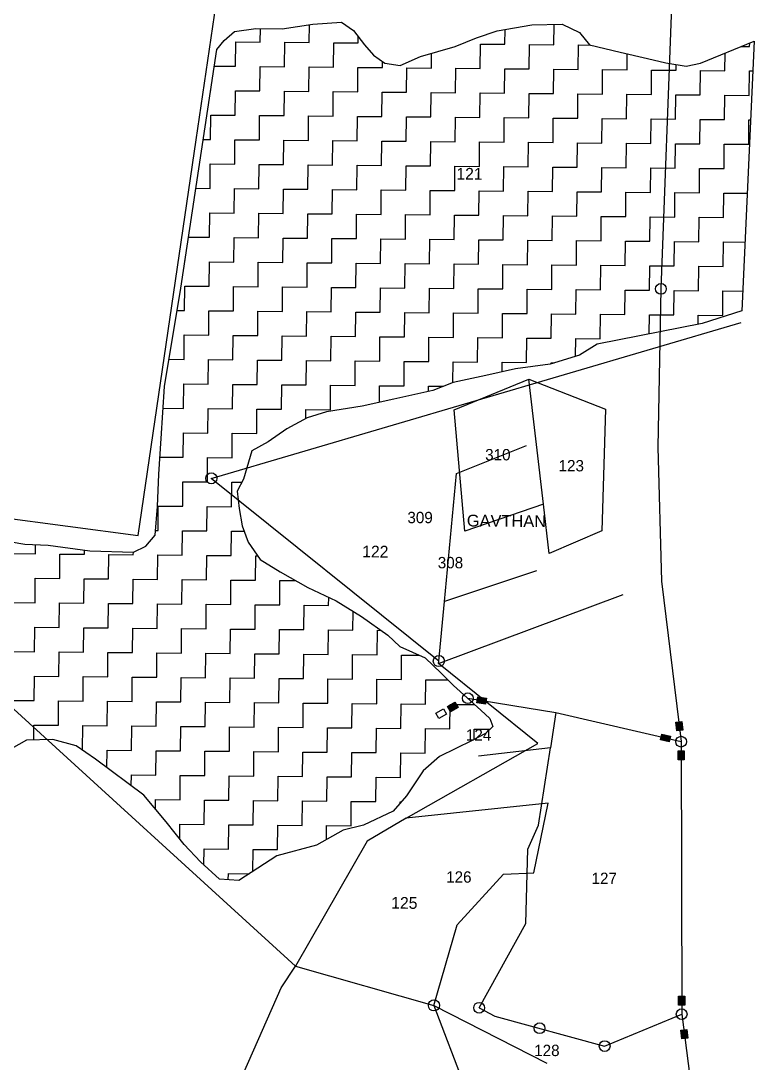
# Model space of a CAD drawing. Header units: metres. Extents: x 286188 to 288650, y 2015524 to 2018848.
# Drawn here: x 288338.2 to 288628.8, y 2017735.5 to 2018148.6 of the extents above; entities that cross this region are included whole.
import ezdxf
from ezdxf.enums import TextEntityAlignment as Align

# ---------------------------------------------------------------- set-up
doc = ezdxf.new("R2010")
doc.units = ezdxf.units.M
doc.header["$MEASUREMENT"] = 0
for name, color, linetype in [('POLY_HATCH', 12, 'Continuous'), ('POLY_PARCEL', 6, 'Continuous'), ('TEXT_MAPIN', 7, 'Continuous'), ('TEXT_PARCEL', 7, 'Continuous'), ('V_BOUND_LINE', 7, 'Continuous')]:
    doc.layers.add(name, color=color, linetype=linetype)
doc.styles.get("Standard").update_dxf_attribs({"font": 'arial.ttf'})
doc.styles.add('TEXT_MAP', font='', dxfattribs={"height": 1.8})
doc.styles.get('TEXT_MAP').set_extended_font_data('Kruti Dev 050')

msp = doc.modelspace()

# ---------------------------------------------------------------- hatches: boundary and pattern name
for points in [[(288522.37, 2017877.74), (288522.77, 2017880.12), (288519.34, 2017880.7), (288518.94, 2017878.32)], [(288511.46, 2017876.47), (288510.25, 2017878.56), (288507.23, 2017876.81), (288508.44, 2017874.72)], [(288600.09, 2017870.9), (288597.7, 2017870.61), (288598.12, 2017867.15), (288600.51, 2017867.44)], [(288592.25, 2017865.92), (288591.71, 2017863.58), (288595.1, 2017862.79), (288595.65, 2017865.13)], [(288598.66, 2017855.77), (288601.07, 2017855.78), (288601.06, 2017859.26), (288598.65, 2017859.26)], [(288601.27, 2017762.02), (288598.86, 2017762.01), (288598.87, 2017758.53), (288601.28, 2017758.53)], [(288600.16, 2017745.12), (288602.55, 2017745.44), (288602.09, 2017748.89), (288599.7, 2017748.58)]]:
    msp.add_hatch(color=256).paths.add_polyline_path(points)

# ---------------------------------------------------------------- linework, layer by layer
for p, q in [((288518.94, 2017878.32), (288519.34, 2017880.7)), ((288519.34, 2017880.7), (288522.77, 2017880.12)), ((288507.23, 2017876.81), (288510.25, 2017878.56)), ((288508.44, 2017874.72), (288507.23, 2017876.81)), ((288511.46, 2017876.47), (288508.44, 2017874.72)), ((288510.25, 2017878.56), (288511.46, 2017876.47)), ((288522.37, 2017877.74), (288518.94, 2017878.32)), ((288522.77, 2017880.12), (288522.37, 2017877.74)), ((288502.69, 2017874.18), (288505.7, 2017875.92)), ((288503.9, 2017872.09), (288502.69, 2017874.18)), ((288506.91, 2017873.84), (288503.9, 2017872.09)), ((288505.7, 2017875.92), (288506.91, 2017873.84)), ((288597.7, 2017870.61), (288600.09, 2017870.9)), ((288598.12, 2017867.15), (288597.7, 2017870.61)), ((288600.09, 2017870.9), (288600.51, 2017867.44)), ((288591.71, 2017863.58), (288592.25, 2017865.92)), ((288592.25, 2017865.92), (288595.65, 2017865.13)), ((288595.65, 2017865.13), (288595.1, 2017862.79)), ((288600.51, 2017867.44), (288598.12, 2017867.15)), ((288595.1, 2017862.79), (288591.71, 2017863.58)), ((288598.66, 2017855.77), (288598.65, 2017859.26)), ((288598.65, 2017859.26), (288601.06, 2017859.26)), ((288601.07, 2017855.78), (288598.66, 2017855.77)), ((288601.06, 2017859.26), (288601.07, 2017855.78)), ((288598.86, 2017762.01), (288601.27, 2017762.02)), ((288598.87, 2017758.53), (288598.86, 2017762.01)), ((288601.27, 2017762.02), (288601.28, 2017758.53)), ((288601.28, 2017758.53), (288598.87, 2017758.53)), ((288599.7, 2017748.58), (288602.09, 2017748.89)), ((288600.16, 2017745.12), (288599.7, 2017748.58)), ((288602.09, 2017748.89), (288602.55, 2017745.44)), ((288602.55, 2017745.44), (288600.16, 2017745.12))]:
    msp.add_line(p, q)
for centre, radius in [((288591.86, 2018042.34), 2.13), ((288413.69, 2017967.25), 2.2), ((288503.85, 2017894.85), 2.2), ((288515.34, 2017880.12), 2.13), ((288599.85, 2017862.92), 2.13), ((288501.9, 2017758.4), 2.2), ((288519.81, 2017757.47), 2.13), ((288600.08, 2017754.93), 2.13), ((288543.78, 2017749.35), 2.13), ((288569.55, 2017742.29), 2.13)]:
    msp.add_circle(centre, radius)
at = {"layer": 'POLY_HATCH'}
for p, q in [((288422.82, 2018144.36), (288431.3, 2018145.49)), ((288431.3, 2018145.49), (288441.79, 2018145.39)), ((288441.79, 2018145.39), (288453.91, 2018147.3)), ((288453.91, 2018147.3), (288465.22, 2018148)), ((288465.22, 2018148), (288470.03, 2018144.74)), ((288470.03, 2018144.74), (288474.42, 2018139.05)), ((288518.82, 2018141.88), (288526.92, 2018144.62)), ((288526.92, 2018144.62), (288540.66, 2018146.92)), ((288540.66, 2018146.92), (288552.76, 2018147.21)), ((288552.76, 2018147.21), (288559.59, 2018143.93)), ((288415.89, 2018137.16), (288418.75, 2018140.76)), ((288418.75, 2018140.76), (288422.82, 2018144.36)), ((288510.32, 2018138.32), (288518.82, 2018141.88)), ((288559.59, 2018143.93), (288563.58, 2018139.05)), ((288607.5, 2018131.8), (288628.79, 2018140.5)), ((288628.79, 2018140.5), (288623.86, 2018033.64)), ((288401.58, 2018042.67), (288415.89, 2018137.16)), ((288474.42, 2018139.05), (288478.01, 2018134.99)), ((288496.56, 2018134.41), (288510.32, 2018138.32)), ((288563.58, 2018139.05), (288575.66, 2018136.12)), ((288478.01, 2018134.99), (288482.42, 2018131.72)), ((288488.46, 2018130.86), (288496.56, 2018134.41)), ((288575.66, 2018136.12), (288586.53, 2018133.6)), ((288586.53, 2018133.6), (288593.78, 2018131.92)), ((288482.42, 2018131.72), (288488.46, 2018130.86)), ((288593.78, 2018131.92), (288601.84, 2018130.64)), ((288601.84, 2018130.64), (288607.5, 2018131.8)), ((288395.17, 2018003.62), (288401.58, 2018042.67)), ((288623.86, 2018033.64), (288608.18, 2018028.56)), ((288608.18, 2018028.56), (288566.55, 2018020.47)), ((288566.55, 2018020.47), (288559.65, 2018016.1)), ((288547.92, 2018012.57), (288534.18, 2018010.68)), ((288559.65, 2018016.1), (288547.92, 2018012.57)), ((288534.18, 2018010.68), (288522.46, 2018007.96)), ((288509.52, 2018005.26), (288501.42, 2018002.11)), ((288522.46, 2018007.96), (288509.52, 2018005.26)), ((288393.78, 2017983.06), (288395.17, 2018003.62)), ((288501.42, 2018002.11), (288486.06, 2017998.62)), ((288473.53, 2017995.91), (288459.38, 2017993.61)), ((288486.06, 2017998.62), (288473.53, 2017995.91)), ((288459.38, 2017993.61), (288451.7, 2017991.26)), ((288451.7, 2017991.26), (288443.59, 2017986.9)), ((288443.59, 2017986.9), (288436.28, 2017981.73)), ((288392.84, 2017968.96), (288393.78, 2017983.06)), ((288436.28, 2017981.73), (288429.79, 2017978.16)), ((288429.79, 2017978.16), (288426.44, 2017966.98)), ((288392.32, 2017956.06), (288392.84, 2017968.96)), ((288426.44, 2017966.98), (288423.98, 2017962.16)), ((288423.98, 2017962.16), (288424.72, 2017955.3)), ((288391.42, 2017944.78), (288392.32, 2017956.06)), ((288424.72, 2017955.3), (288425.87, 2017948.43)), ((288425.87, 2017948.43), (288428.23, 2017941.96)), ((288324.43, 2017943.77), (288339.74, 2017941.21)), ((288387.74, 2017940.37), (288391.42, 2017944.78)), ((288339.74, 2017941.21), (288349.01, 2017940.72)), ((288349.01, 2017940.72), (288365.54, 2017938.56)), ((288365.54, 2017938.56), (288382.88, 2017938)), ((288382.88, 2017938), (288387.74, 2017940.37)), ((288428.23, 2017941.96), (288433.01, 2017935.06)), ((288433.01, 2017935.06), (288441.04, 2017930.15)), ((288441.04, 2017930.15), (288451.88, 2017924)), ((288451.88, 2017924), (288463.13, 2017918.66)), ((288463.13, 2017918.66), (288473.16, 2017912.52)), ((288473.16, 2017912.52), (288483.58, 2017905.17)), ((288483.58, 2017905.17), (288488.38, 2017900.69)), ((288488.38, 2017900.69), (288498.43, 2017896.16)), ((288498.43, 2017896.16), (288504.83, 2017890.05)), ((288504.83, 2017890.05), (288509.63, 2017885.17)), ((288509.63, 2017885.17), (288520.43, 2017875.4)), ((288520.43, 2017875.4), (288524.04, 2017872.14)), ((288524.04, 2017872.14), (288525.22, 2017868.9)), ((288525.22, 2017868.9), (288522.37, 2017866.1)), ((288350.89, 2017863.82), (288340.4, 2017863.51)), ((288360.15, 2017861.32), (288350.89, 2017863.82)), ((288522.37, 2017866.1), (288517.1, 2017863.33)), ((288340.4, 2017863.51), (288329.05, 2017857.16)), ((288367.77, 2017856.01), (288360.15, 2017861.32)), ((288517.1, 2017863.33), (288504.13, 2017857)), ((288387.01, 2017841.72), (288367.77, 2017856.01)), ((288504.13, 2017857), (288497.62, 2017851.41)), ((288497.62, 2017851.41), (288491.08, 2017841.39)), ((288395.79, 2017831.16), (288387.01, 2017841.72)), ((288491.08, 2017841.39), (288485.78, 2017835.39)), ((288485.78, 2017835.39), (288474.03, 2017829.85)), ((288402.97, 2017822.22), (288395.79, 2017831.16)), ((288465.94, 2017827.9), (288455.39, 2017821.95)), ((288474.03, 2017829.85), (288465.94, 2017827.9)), ((288409.36, 2017815.31), (288402.97, 2017822.22)), ((288455.39, 2017821.95), (288439.62, 2017817.66)), ((288416.97, 2017808.38), (288409.36, 2017815.31)), ((288439.62, 2017817.66), (288424.63, 2017807.91)), ((288424.63, 2017807.91), (288416.97, 2017808.38))]:
    msp.add_line(p, q, dxfattribs=at)
at = {"layer": 'POLY_HATCH', "linetype": 'Continuous'}
for p, q in [((288433.11, 2018140.15), (288433.16, 2018145.47)), ((288452.5, 2018139.97), (288452.56, 2018147.09)), ((288530.06, 2018139.27), (288530.11, 2018145.16)), ((288549.45, 2018139.1), (288549.52, 2018147.14)), ((288471.89, 2018139.8), (288471.91, 2018142.3)), ((288423.33, 2018130.54), (288423.41, 2018140.24)), ((288423.41, 2018140.24), (288433.11, 2018140.15)), ((288442.71, 2018130.37), (288442.8, 2018140.06)), ((288442.8, 2018140.06), (288452.5, 2018139.97)), ((288462.1, 2018130.19), (288462.19, 2018139.89)), ((288462.19, 2018139.89), (288471.89, 2018139.8)), ((288520.27, 2018129.67), (288520.36, 2018139.36)), ((288520.36, 2018139.36), (288530.06, 2018139.27)), ((288539.66, 2018129.49), (288539.75, 2018139.19)), ((288539.75, 2018139.19), (288549.45, 2018139.1)), ((288559.05, 2018129.32), (288559.14, 2018139.01)), ((288559.14, 2018139.01), (288563.93, 2018138.97)), ((288623.72, 2018138.43), (288627, 2018138.4)), ((288627, 2018138.4), (288627.02, 2018139.77)), ((288481.49, 2018130.02), (288481.52, 2018132.39)), ((288500.88, 2018129.84), (288500.94, 2018135.66)), ((288578.44, 2018129.14), (288578.5, 2018135.46)), ((288617.22, 2018128.79), (288617.29, 2018135.8)), ((288414.9, 2018130.62), (288423.33, 2018130.54)), ((288432.93, 2018120.76), (288433.02, 2018130.45)), ((288433.02, 2018130.45), (288442.71, 2018130.37)), ((288452.32, 2018120.58), (288452.41, 2018130.28)), ((288452.41, 2018130.28), (288462.1, 2018130.19)), ((288471.71, 2018120.41), (288471.8, 2018130.1)), ((288471.8, 2018130.1), (288481.49, 2018130.02)), ((288491.1, 2018120.23), (288491.19, 2018129.93)), ((288491.19, 2018129.93), (288500.88, 2018129.84)), ((288510.49, 2018120.06), (288510.58, 2018129.75)), ((288510.58, 2018129.75), (288520.27, 2018129.67)), ((288529.88, 2018119.88), (288529.97, 2018129.58)), ((288529.97, 2018129.58), (288539.66, 2018129.49)), ((288549.27, 2018119.71), (288549.36, 2018129.4)), ((288549.36, 2018129.4), (288559.05, 2018129.32)), ((288568.66, 2018119.53), (288568.75, 2018129.23)), ((288568.75, 2018129.23), (288578.44, 2018129.14)), ((288588.05, 2018119.36), (288588.14, 2018129.05)), ((288588.14, 2018129.05), (288597.83, 2018128.97)), ((288597.83, 2018128.97), (288597.85, 2018131.28)), ((288607.44, 2018119.18), (288607.53, 2018128.88)), ((288607.53, 2018128.88), (288617.22, 2018128.79)), ((288626.83, 2018119.01), (288626.92, 2018128.7)), ((288626.92, 2018128.7), (288628.25, 2018128.69)), ((288413.44, 2018120.94), (288413.54, 2018120.93)), ((288413.54, 2018120.93), (288413.55, 2018121.69)), ((288423.15, 2018111.15), (288423.24, 2018120.85)), ((288423.24, 2018120.85), (288432.93, 2018120.76)), ((288442.54, 2018110.98), (288442.63, 2018120.67)), ((288442.63, 2018120.67), (288452.32, 2018120.58)), ((288461.93, 2018110.8), (288462.02, 2018120.5)), ((288462.02, 2018120.5), (288471.71, 2018120.41)), ((288481.32, 2018110.63), (288481.41, 2018120.32)), ((288481.41, 2018120.32), (288491.1, 2018120.23)), ((288500.71, 2018110.45), (288500.8, 2018120.15)), ((288500.8, 2018120.15), (288510.49, 2018120.06)), ((288520.1, 2018110.28), (288520.19, 2018119.97)), ((288520.19, 2018119.97), (288529.88, 2018119.88)), ((288539.49, 2018110.1), (288539.58, 2018119.8)), ((288539.58, 2018119.8), (288549.27, 2018119.71)), ((288558.88, 2018109.93), (288558.97, 2018119.62)), ((288558.97, 2018119.62), (288568.66, 2018119.53)), ((288578.27, 2018109.75), (288578.35, 2018119.45)), ((288578.35, 2018119.45), (288588.05, 2018119.36)), ((288597.66, 2018109.58), (288597.74, 2018119.27)), ((288597.74, 2018119.27), (288607.44, 2018119.18)), ((288617.05, 2018109.4), (288617.13, 2018119.1)), ((288617.13, 2018119.1), (288626.83, 2018119.01)), ((288413.37, 2018101.55), (288413.46, 2018111.24)), ((288413.46, 2018111.24), (288423.15, 2018111.15)), ((288432.76, 2018101.37), (288432.84, 2018111.06)), ((288432.84, 2018111.06), (288442.54, 2018110.98)), ((288452.15, 2018101.19), (288452.23, 2018110.89)), ((288452.23, 2018110.89), (288461.93, 2018110.8)), ((288471.54, 2018101.02), (288471.62, 2018110.71)), ((288471.62, 2018110.71), (288481.32, 2018110.63)), ((288490.93, 2018100.84), (288491.01, 2018110.54)), ((288491.01, 2018110.54), (288500.71, 2018110.45)), ((288510.32, 2018100.67), (288510.4, 2018110.36)), ((288510.4, 2018110.36), (288520.1, 2018110.28)), ((288529.71, 2018100.49), (288529.79, 2018110.19)), ((288529.79, 2018110.19), (288539.49, 2018110.1)), ((288549.1, 2018100.32), (288549.18, 2018110.01)), ((288549.18, 2018110.01), (288558.88, 2018109.93)), ((288568.48, 2018100.14), (288568.57, 2018109.84)), ((288568.57, 2018109.84), (288578.27, 2018109.75)), ((288587.87, 2018099.97), (288587.96, 2018109.66)), ((288587.96, 2018109.66), (288597.66, 2018109.58)), ((288607.26, 2018099.79), (288607.35, 2018109.49)), ((288607.35, 2018109.49), (288617.05, 2018109.4)), ((288626.65, 2018099.62), (288626.74, 2018109.31)), ((288626.74, 2018109.31), (288627.35, 2018109.31)), ((288410.5, 2018101.57), (288413.37, 2018101.55)), ((288422.97, 2018091.76), (288423.06, 2018101.46)), ((288423.06, 2018101.46), (288432.76, 2018101.37)), ((288442.36, 2018091.59), (288442.45, 2018101.28)), ((288442.45, 2018101.28), (288452.15, 2018101.19)), ((288461.75, 2018091.41), (288461.84, 2018101.11)), ((288461.84, 2018101.11), (288471.54, 2018101.02)), ((288481.14, 2018091.24), (288481.23, 2018100.93)), ((288481.23, 2018100.93), (288490.93, 2018100.84)), ((288500.53, 2018091.06), (288500.62, 2018100.76)), ((288500.62, 2018100.76), (288510.32, 2018100.67)), ((288519.92, 2018090.89), (288520.01, 2018100.58)), ((288520.01, 2018100.58), (288529.71, 2018100.49)), ((288539.31, 2018090.71), (288539.4, 2018100.41)), ((288539.4, 2018100.41), (288549.1, 2018100.32)), ((288558.7, 2018090.54), (288558.79, 2018100.23)), ((288558.79, 2018100.23), (288568.48, 2018100.14)), ((288578.09, 2018090.36), (288578.18, 2018100.06)), ((288578.18, 2018100.06), (288587.87, 2018099.97)), ((288597.48, 2018090.19), (288597.57, 2018099.88)), ((288597.57, 2018099.88), (288607.26, 2018099.79)), ((288616.87, 2018090.01), (288616.96, 2018099.71)), ((288616.96, 2018099.71), (288626.65, 2018099.62)), ((288413.19, 2018082.16), (288413.28, 2018091.85)), ((288413.28, 2018091.85), (288422.97, 2018091.76)), ((288432.58, 2018081.98), (288432.67, 2018091.68)), ((288432.67, 2018091.68), (288442.36, 2018091.59)), ((288451.97, 2018081.81), (288452.06, 2018091.5)), ((288452.06, 2018091.5), (288461.75, 2018091.41)), ((288471.36, 2018081.63), (288471.45, 2018091.32)), ((288471.45, 2018091.32), (288481.14, 2018091.24)), ((288490.75, 2018081.45), (288490.84, 2018091.15)), ((288490.84, 2018091.15), (288500.53, 2018091.06)), ((288510.14, 2018081.28), (288510.23, 2018090.97)), ((288510.23, 2018090.97), (288519.92, 2018090.89)), ((288529.53, 2018081.1), (288529.62, 2018090.8)), ((288529.62, 2018090.8), (288539.31, 2018090.71)), ((288548.92, 2018080.93), (288549.01, 2018090.62)), ((288549.01, 2018090.62), (288558.7, 2018090.54)), ((288568.31, 2018080.75), (288568.4, 2018090.45)), ((288568.4, 2018090.45), (288578.09, 2018090.36)), ((288587.7, 2018080.58), (288587.79, 2018090.27)), ((288587.79, 2018090.27), (288597.48, 2018090.19)), ((288607.09, 2018080.4), (288607.18, 2018090.1)), ((288607.18, 2018090.1), (288616.87, 2018090.01)), ((288407.57, 2018082.21), (288413.19, 2018082.16)), ((288422.8, 2018072.37), (288422.89, 2018082.07)), ((288422.89, 2018082.07), (288432.58, 2018081.98)), ((288442.19, 2018072.2), (288442.28, 2018081.89)), ((288442.28, 2018081.89), (288451.97, 2018081.81)), ((288461.58, 2018072.02), (288461.67, 2018081.72)), ((288461.67, 2018081.72), (288471.36, 2018081.63)), ((288480.97, 2018071.85), (288481.06, 2018081.54)), ((288481.06, 2018081.54), (288490.75, 2018081.45)), ((288500.36, 2018071.67), (288500.45, 2018081.37)), ((288500.45, 2018081.37), (288510.14, 2018081.28)), ((288519.75, 2018071.5), (288519.84, 2018081.19)), ((288519.84, 2018081.19), (288529.53, 2018081.1)), ((288539.14, 2018071.32), (288539.23, 2018081.02)), ((288539.23, 2018081.02), (288548.92, 2018080.93)), ((288558.53, 2018071.15), (288558.61, 2018080.84)), ((288558.61, 2018080.84), (288568.31, 2018080.75)), ((288577.92, 2018070.97), (288578, 2018080.67)), ((288578, 2018080.67), (288587.7, 2018080.58)), ((288597.31, 2018070.8), (288597.39, 2018080.49)), ((288597.39, 2018080.49), (288607.09, 2018080.4)), ((288616.7, 2018070.62), (288616.78, 2018080.32)), ((288616.78, 2018080.32), (288626.01, 2018080.23)), ((288413.02, 2018062.77), (288413.1, 2018072.46)), ((288413.1, 2018072.46), (288422.8, 2018072.37)), ((288432.41, 2018062.59), (288432.49, 2018072.29)), ((288432.49, 2018072.29), (288442.19, 2018072.2)), ((288451.8, 2018062.42), (288451.88, 2018072.11)), ((288451.88, 2018072.11), (288461.58, 2018072.02)), ((288471.19, 2018062.24), (288471.27, 2018071.94)), ((288471.27, 2018071.94), (288480.97, 2018071.85)), ((288490.58, 2018062.07), (288490.66, 2018071.76)), ((288490.66, 2018071.76), (288500.36, 2018071.67)), ((288509.97, 2018061.89), (288510.05, 2018071.58)), ((288510.05, 2018071.58), (288519.75, 2018071.5)), ((288529.36, 2018061.71), (288529.44, 2018071.41)), ((288529.44, 2018071.41), (288539.14, 2018071.32)), ((288548.75, 2018061.54), (288548.83, 2018071.23)), ((288548.83, 2018071.23), (288558.53, 2018071.15)), ((288568.13, 2018061.36), (288568.22, 2018071.06)), ((288568.22, 2018071.06), (288577.92, 2018070.97)), ((288587.52, 2018061.19), (288587.61, 2018070.88)), ((288587.61, 2018070.88), (288597.31, 2018070.8)), ((288606.91, 2018061.01), (288607, 2018070.71)), ((288607, 2018070.71), (288616.7, 2018070.62)), ((288404.63, 2018062.84), (288413.02, 2018062.77)), ((288422.62, 2018052.98), (288422.71, 2018062.68)), ((288422.71, 2018062.68), (288432.41, 2018062.59)), ((288442.01, 2018052.81), (288442.1, 2018062.5)), ((288442.1, 2018062.5), (288451.8, 2018062.42)), ((288461.4, 2018052.63), (288461.49, 2018062.33)), ((288461.49, 2018062.33), (288471.19, 2018062.24)), ((288480.79, 2018052.46), (288480.88, 2018062.15)), ((288480.88, 2018062.15), (288490.58, 2018062.07)), ((288500.18, 2018052.28), (288500.27, 2018061.98)), ((288500.27, 2018061.98), (288509.97, 2018061.89)), ((288519.57, 2018052.11), (288519.66, 2018061.8)), ((288519.66, 2018061.8), (288529.36, 2018061.71)), ((288538.96, 2018051.93), (288539.05, 2018061.63)), ((288539.05, 2018061.63), (288548.75, 2018061.54)), ((288558.35, 2018051.76), (288558.44, 2018061.45)), ((288558.44, 2018061.45), (288568.13, 2018061.36)), ((288577.74, 2018051.58), (288577.83, 2018061.28)), ((288577.83, 2018061.28), (288587.52, 2018061.19)), ((288597.13, 2018051.41), (288597.22, 2018061.1)), ((288597.22, 2018061.1), (288606.91, 2018061.01)), ((288616.52, 2018051.23), (288616.61, 2018060.93)), ((288616.61, 2018060.93), (288625.12, 2018060.85)), ((288403.23, 2018053.16), (288403.24, 2018053.63)), ((288403.17, 2018053.16), (288403.23, 2018053.16)), ((288412.84, 2018043.38), (288412.93, 2018053.07)), ((288412.93, 2018053.07), (288422.62, 2018052.98)), ((288432.23, 2018043.2), (288432.32, 2018052.9)), ((288432.32, 2018052.9), (288442.01, 2018052.81)), ((288451.62, 2018043.03), (288451.71, 2018052.72)), ((288451.71, 2018052.72), (288461.4, 2018052.63)), ((288471.01, 2018042.85), (288471.1, 2018052.55)), ((288471.1, 2018052.55), (288480.79, 2018052.46)), ((288490.4, 2018042.68), (288490.49, 2018052.37)), ((288490.49, 2018052.37), (288500.18, 2018052.28)), ((288509.79, 2018042.5), (288509.88, 2018052.2)), ((288509.88, 2018052.2), (288519.57, 2018052.11)), ((288529.18, 2018042.33), (288529.27, 2018052.02)), ((288529.27, 2018052.02), (288538.96, 2018051.93)), ((288548.57, 2018042.15), (288548.66, 2018051.84)), ((288548.66, 2018051.84), (288558.35, 2018051.76)), ((288567.96, 2018041.97), (288568.05, 2018051.67)), ((288568.05, 2018051.67), (288577.74, 2018051.58)), ((288587.35, 2018041.8), (288587.44, 2018051.49)), ((288587.44, 2018051.49), (288597.13, 2018051.41)), ((288606.74, 2018041.62), (288606.83, 2018051.32)), ((288606.83, 2018051.32), (288616.52, 2018051.23)), ((288403.06, 2018033.77), (288403.15, 2018043.46)), ((288403.15, 2018043.46), (288412.84, 2018043.38)), ((288422.45, 2018033.59), (288422.54, 2018043.29)), ((288422.54, 2018043.29), (288432.23, 2018043.2)), ((288441.84, 2018033.42), (288441.93, 2018043.11)), ((288441.93, 2018043.11), (288451.62, 2018043.03)), ((288461.23, 2018033.24), (288461.32, 2018042.94)), ((288461.32, 2018042.94), (288471.01, 2018042.85)), ((288480.62, 2018033.07), (288480.71, 2018042.76)), ((288480.71, 2018042.76), (288490.4, 2018042.68)), ((288500.01, 2018032.89), (288500.1, 2018042.59)), ((288500.1, 2018042.59), (288509.79, 2018042.5)), ((288519.4, 2018032.72), (288519.49, 2018042.41)), ((288519.49, 2018042.41), (288529.18, 2018042.33)), ((288538.79, 2018032.54), (288538.88, 2018042.24)), ((288538.88, 2018042.24), (288548.57, 2018042.15)), ((288558.18, 2018032.37), (288558.26, 2018042.06)), ((288558.26, 2018042.06), (288567.96, 2018041.97)), ((288577.57, 2018032.19), (288577.65, 2018041.89)), ((288577.65, 2018041.89), (288587.35, 2018041.8)), ((288596.96, 2018032.02), (288597.04, 2018041.71)), ((288597.04, 2018041.71), (288606.74, 2018041.62)), ((288616.35, 2018031.84), (288616.43, 2018041.54)), ((288616.43, 2018041.54), (288624.22, 2018041.47)), ((288400.12, 2018033.8), (288403.06, 2018033.77)), ((288412.67, 2018023.99), (288412.75, 2018033.68)), ((288412.75, 2018033.68), (288422.45, 2018033.59)), ((288432.06, 2018023.81), (288432.14, 2018033.51)), ((288432.14, 2018033.51), (288441.84, 2018033.42)), ((288451.45, 2018023.64), (288451.53, 2018033.33)), ((288451.53, 2018033.33), (288461.23, 2018033.24)), ((288470.84, 2018023.46), (288470.92, 2018033.16)), ((288470.92, 2018033.16), (288480.62, 2018033.07)), ((288490.23, 2018023.29), (288490.31, 2018032.98)), ((288490.31, 2018032.98), (288500.01, 2018032.89)), ((288509.62, 2018023.11), (288509.7, 2018032.81)), ((288509.7, 2018032.81), (288519.4, 2018032.72)), ((288529.01, 2018022.94), (288529.09, 2018032.63)), ((288529.09, 2018032.63), (288538.79, 2018032.54)), ((288548.39, 2018022.76), (288548.48, 2018032.46)), ((288548.48, 2018032.46), (288558.18, 2018032.37)), ((288567.78, 2018022.59), (288567.87, 2018032.28)), ((288567.87, 2018032.28), (288577.57, 2018032.19)), ((288587.19, 2018024.48), (288587.26, 2018032.1)), ((288587.26, 2018032.1), (288596.96, 2018032.02)), ((288606.62, 2018028.26), (288606.65, 2018031.93)), ((288606.65, 2018031.93), (288616.35, 2018031.84)), ((288402.88, 2018014.38), (288402.97, 2018024.07)), ((288402.97, 2018024.07), (288412.67, 2018023.99)), ((288422.27, 2018014.2), (288422.36, 2018023.9)), ((288422.36, 2018023.9), (288432.06, 2018023.81)), ((288441.66, 2018014.03), (288441.75, 2018023.72)), ((288441.75, 2018023.72), (288451.45, 2018023.64)), ((288461.05, 2018013.85), (288461.14, 2018023.55)), ((288461.14, 2018023.55), (288470.84, 2018023.46)), ((288480.44, 2018013.68), (288480.53, 2018023.37)), ((288480.53, 2018023.37), (288490.23, 2018023.29)), ((288499.83, 2018013.5), (288499.92, 2018023.2)), ((288499.92, 2018023.2), (288509.62, 2018023.11)), ((288519.22, 2018013.33), (288519.31, 2018023.02)), ((288519.31, 2018023.02), (288529.01, 2018022.94)), ((288538.61, 2018013.15), (288538.7, 2018022.85)), ((288538.7, 2018022.85), (288548.39, 2018022.76)), ((288558.03, 2018015.61), (288558.09, 2018022.67)), ((288558.09, 2018022.67), (288567.78, 2018022.59)), ((288396.95, 2018014.43), (288402.88, 2018014.38)), ((288412.49, 2018004.6), (288412.58, 2018014.29)), ((288412.58, 2018014.29), (288422.27, 2018014.2)), ((288431.88, 2018004.42), (288431.97, 2018014.12)), ((288431.97, 2018014.12), (288441.66, 2018014.03)), ((288451.27, 2018004.25), (288451.36, 2018013.94)), ((288451.36, 2018013.94), (288461.05, 2018013.85)), ((288470.66, 2018004.07), (288470.75, 2018013.77)), ((288470.75, 2018013.77), (288480.44, 2018013.68)), ((288490.05, 2018003.9), (288490.14, 2018013.59)), ((288490.14, 2018013.59), (288499.83, 2018013.5)), ((288509.45, 2018005.23), (288509.53, 2018013.42)), ((288509.53, 2018013.42), (288519.22, 2018013.33)), ((288528.88, 2018009.45), (288528.92, 2018013.24)), ((288528.92, 2018013.24), (288538.61, 2018013.15)), ((288548.3, 2018012.69), (288548.31, 2018013.07)), ((288548.31, 2018013.07), (288549.52, 2018013.05)), ((288402.71, 2017994.99), (288402.8, 2018004.68)), ((288402.8, 2018004.68), (288412.49, 2018004.6)), ((288422.1, 2017994.81), (288422.19, 2018004.51)), ((288422.19, 2018004.51), (288431.88, 2018004.42)), ((288441.49, 2017994.64), (288441.58, 2018004.33)), ((288441.58, 2018004.33), (288451.27, 2018004.25)), ((288460.88, 2017994.46), (288460.97, 2018004.16)), ((288460.97, 2018004.16), (288470.66, 2018004.07)), ((288480.3, 2017997.37), (288480.36, 2018003.98)), ((288480.36, 2018003.98), (288490.05, 2018003.9)), ((288499.73, 2018001.72), (288499.75, 2018003.81)), ((288499.75, 2018003.81), (288505.66, 2018003.76)), ((288394.59, 2017995.06), (288402.71, 2017994.99)), ((288412.32, 2017985.21), (288412.4, 2017994.9)), ((288412.4, 2017994.9), (288422.1, 2017994.81)), ((288431.71, 2017985.03), (288431.79, 2017994.73)), ((288431.79, 2017994.73), (288441.49, 2017994.64)), ((288451.15, 2017990.97), (288451.18, 2017994.55)), ((288451.18, 2017994.55), (288460.88, 2017994.46)), ((288402.53, 2017975.6), (288402.62, 2017985.29)), ((288402.62, 2017985.29), (288412.32, 2017985.21)), ((288421.92, 2017975.42), (288422.01, 2017985.12)), ((288422.01, 2017985.12), (288431.71, 2017985.03)), ((288393.29, 2017975.68), (288402.53, 2017975.6)), ((288412.14, 2017965.82), (288412.23, 2017975.51)), ((288412.23, 2017975.51), (288421.92, 2017975.42)), ((288392.72, 2017965.99), (288392.75, 2017965.99)), ((288392.75, 2017965.99), (288392.76, 2017966.87)), ((288402.36, 2017956.21), (288402.45, 2017965.9)), ((288402.45, 2017965.9), (288412.14, 2017965.82)), ((288421.75, 2017956.03), (288421.84, 2017965.73)), ((288421.84, 2017965.73), (288425.79, 2017965.69)), ((288392.58, 2017946.6), (288392.66, 2017956.3)), ((288392.66, 2017956.3), (288402.36, 2017956.21)), ((288411.97, 2017946.43), (288412.05, 2017956.12)), ((288412.05, 2017956.12), (288421.75, 2017956.03)), ((288391.56, 2017946.61), (288392.58, 2017946.6)), ((288402.18, 2017936.82), (288402.27, 2017946.52)), ((288402.27, 2017946.52), (288411.97, 2017946.43)), ((288421.57, 2017936.65), (288421.66, 2017946.34)), ((288421.66, 2017946.34), (288426.65, 2017946.3)), ((288344.01, 2017937.35), (288344.05, 2017940.98)), ((288363.4, 2017937.17), (288363.42, 2017938.84)), ((288382.79, 2017937), (288382.8, 2017938)), ((288334.32, 2017937.43), (288344.01, 2017937.35)), ((288353.62, 2017927.56), (288353.71, 2017937.26)), ((288353.71, 2017937.26), (288363.4, 2017937.17)), ((288373.01, 2017927.39), (288373.1, 2017937.08)), ((288373.1, 2017937.08), (288382.79, 2017937)), ((288392.4, 2017927.21), (288392.49, 2017936.91)), ((288392.49, 2017936.91), (288402.18, 2017936.82)), ((288411.79, 2017927.04), (288411.88, 2017936.73)), ((288411.88, 2017936.73), (288421.57, 2017936.65)), ((288431.18, 2017926.86), (288431.27, 2017936.56)), ((288431.27, 2017936.56), (288431.98, 2017936.55)), ((288343.84, 2017917.96), (288343.93, 2017927.65)), ((288343.93, 2017927.65), (288353.62, 2017927.56)), ((288363.23, 2017917.78), (288363.32, 2017927.48)), ((288363.32, 2017927.48), (288373.01, 2017927.39)), ((288382.62, 2017917.61), (288382.71, 2017927.3)), ((288382.71, 2017927.3), (288392.4, 2017927.21)), ((288402.01, 2017917.43), (288402.1, 2017927.13)), ((288402.1, 2017927.13), (288411.79, 2017927.04)), ((288421.4, 2017917.26), (288421.49, 2017926.95)), ((288421.49, 2017926.95), (288431.18, 2017926.86)), ((288440.79, 2017917.08), (288440.88, 2017926.78)), ((288440.88, 2017926.78), (288447.09, 2017926.72)), ((288334.14, 2017918.04), (288343.84, 2017917.96)), ((288353.45, 2017908.17), (288353.53, 2017917.87)), ((288353.53, 2017917.87), (288363.23, 2017917.78)), ((288372.84, 2017908), (288372.92, 2017917.69)), ((288372.92, 2017917.69), (288382.62, 2017917.61)), ((288392.23, 2017907.82), (288392.31, 2017917.52)), ((288392.31, 2017917.52), (288402.01, 2017917.43)), ((288411.62, 2017907.65), (288411.7, 2017917.34)), ((288411.7, 2017917.34), (288421.4, 2017917.26)), ((288460.18, 2017916.91), (288460.21, 2017920.05)), ((288431.01, 2017907.47), (288431.09, 2017917.17)), ((288431.09, 2017917.17), (288440.79, 2017917.08)), ((288450.4, 2017907.3), (288450.48, 2017916.99)), ((288450.48, 2017916.99), (288460.18, 2017916.91)), ((288469.79, 2017907.12), (288469.85, 2017914.54)), ((288343.66, 2017898.57), (288343.75, 2017908.26)), ((288343.75, 2017908.26), (288353.45, 2017908.17)), ((288363.05, 2017898.39), (288363.14, 2017908.09)), ((288363.14, 2017908.09), (288372.84, 2017908)), ((288382.44, 2017898.22), (288382.53, 2017907.91)), ((288382.53, 2017907.91), (288392.23, 2017907.82)), ((288401.83, 2017898.04), (288401.92, 2017907.74)), ((288401.92, 2017907.74), (288411.62, 2017907.65)), ((288421.22, 2017897.87), (288421.31, 2017907.56)), ((288421.31, 2017907.56), (288431.01, 2017907.47)), ((288440.61, 2017897.69), (288440.7, 2017907.39)), ((288440.7, 2017907.39), (288450.4, 2017907.3)), ((288460, 2017897.52), (288460.09, 2017907.21)), ((288460.09, 2017907.21), (288469.79, 2017907.12)), ((288479.39, 2017897.34), (288479.48, 2017907.04)), ((288479.48, 2017907.04), (288480.95, 2017907.02)), ((288333.97, 2017898.65), (288343.66, 2017898.57)), ((288353.27, 2017888.78), (288353.36, 2017898.48)), ((288353.36, 2017898.48), (288363.05, 2017898.39)), ((288372.66, 2017888.61), (288372.75, 2017898.3)), ((288372.75, 2017898.3), (288382.44, 2017898.22)), ((288392.05, 2017888.43), (288392.14, 2017898.13)), ((288392.14, 2017898.13), (288401.83, 2017898.04)), ((288411.44, 2017888.26), (288411.53, 2017897.95)), ((288411.53, 2017897.95), (288421.22, 2017897.87)), ((288430.83, 2017888.08), (288430.92, 2017897.78)), ((288430.92, 2017897.78), (288440.61, 2017897.69)), ((288450.22, 2017887.91), (288450.31, 2017897.6)), ((288450.31, 2017897.6), (288460, 2017897.52)), ((288469.61, 2017887.73), (288469.7, 2017897.43)), ((288469.7, 2017897.43), (288479.39, 2017897.34)), ((288489, 2017887.56), (288489.09, 2017897.25)), ((288489.09, 2017897.25), (288496.15, 2017897.19)), ((288343.49, 2017879.18), (288343.58, 2017888.87)), ((288343.58, 2017888.87), (288353.27, 2017888.78)), ((288362.88, 2017879), (288362.97, 2017888.7)), ((288362.97, 2017888.7), (288372.66, 2017888.61)), ((288382.27, 2017878.83), (288382.36, 2017888.52)), ((288382.36, 2017888.52), (288392.05, 2017888.43)), ((288401.66, 2017878.65), (288401.75, 2017888.35)), ((288401.75, 2017888.35), (288411.44, 2017888.26)), ((288421.05, 2017878.48), (288421.14, 2017888.17)), ((288421.14, 2017888.17), (288430.83, 2017888.08)), ((288440.44, 2017878.3), (288440.53, 2017888)), ((288440.53, 2017888), (288450.22, 2017887.91)), ((288459.83, 2017878.13), (288459.92, 2017887.82)), ((288459.92, 2017887.82), (288469.61, 2017887.73)), ((288479.22, 2017877.95), (288479.3, 2017887.65)), ((288479.3, 2017887.65), (288489, 2017887.56)), ((288498.61, 2017877.78), (288498.69, 2017887.47)), ((288498.69, 2017887.47), (288507.45, 2017887.39)), ((288333.79, 2017879.26), (288343.49, 2017879.18)), ((288353.1, 2017869.39), (288353.18, 2017879.09)), ((288353.18, 2017879.09), (288362.88, 2017879)), ((288372.49, 2017869.22), (288372.57, 2017878.91)), ((288372.57, 2017878.91), (288382.27, 2017878.83)), ((288391.88, 2017869.04), (288391.96, 2017878.74)), ((288391.96, 2017878.74), (288401.66, 2017878.65)), ((288411.27, 2017868.87), (288411.35, 2017878.56)), ((288411.35, 2017878.56), (288421.05, 2017878.48)), ((288430.66, 2017868.69), (288430.74, 2017878.39)), ((288430.74, 2017878.39), (288440.44, 2017878.3)), ((288450.05, 2017868.52), (288450.13, 2017878.21)), ((288450.13, 2017878.21), (288459.83, 2017878.13)), ((288469.43, 2017868.34), (288469.52, 2017878.04)), ((288469.52, 2017878.04), (288479.22, 2017877.95)), ((288488.82, 2017868.17), (288488.91, 2017877.86)), ((288488.91, 2017877.86), (288498.61, 2017877.78)), ((288508.21, 2017867.99), (288508.3, 2017877.69)), ((288508.3, 2017877.69), (288518, 2017877.6)), ((288518, 2017877.6), (288518, 2017877.6)), ((288343.35, 2017863.6), (288343.4, 2017869.48)), ((288343.4, 2017869.48), (288353.1, 2017869.39)), ((288362.7, 2017859.61), (288362.79, 2017869.31)), ((288362.79, 2017869.31), (288372.49, 2017869.22)), ((288382.09, 2017859.44), (288382.18, 2017869.13)), ((288382.18, 2017869.13), (288391.88, 2017869.04)), ((288401.48, 2017859.26), (288401.57, 2017868.96)), ((288401.57, 2017868.96), (288411.27, 2017868.87)), ((288420.87, 2017859.09), (288420.96, 2017868.78)), ((288420.96, 2017868.78), (288430.66, 2017868.69)), ((288440.26, 2017858.91), (288440.35, 2017868.61)), ((288440.35, 2017868.61), (288450.05, 2017868.52)), ((288459.65, 2017858.74), (288459.74, 2017868.43)), ((288459.74, 2017868.43), (288469.43, 2017868.34)), ((288479.04, 2017858.56), (288479.13, 2017868.26)), ((288479.13, 2017868.26), (288488.82, 2017868.17)), ((288498.43, 2017858.39), (288498.52, 2017868.08)), ((288498.52, 2017868.08), (288508.21, 2017867.99)), ((288517.87, 2017863.74), (288517.91, 2017867.91)), ((288517.91, 2017867.91), (288524.14, 2017867.85)), ((288362.6, 2017859.61), (288362.7, 2017859.61)), ((288372.34, 2017852.62), (288372.4, 2017859.52)), ((288372.4, 2017859.52), (288382.09, 2017859.44)), ((288391.7, 2017849.65), (288391.79, 2017859.35)), ((288391.79, 2017859.35), (288401.48, 2017859.26)), ((288411.09, 2017849.48), (288411.18, 2017859.17)), ((288411.18, 2017859.17), (288420.87, 2017859.09)), ((288430.48, 2017849.3), (288430.57, 2017859)), ((288430.57, 2017859), (288440.26, 2017858.91)), ((288449.87, 2017849.13), (288449.96, 2017858.82)), ((288449.96, 2017858.82), (288459.65, 2017858.74)), ((288469.26, 2017848.95), (288469.35, 2017858.65)), ((288469.35, 2017858.65), (288479.04, 2017858.56)), ((288488.65, 2017848.78), (288488.74, 2017858.47)), ((288488.74, 2017858.47), (288498.43, 2017858.39)), ((288381.97, 2017845.46), (288382.01, 2017849.74)), ((288382.01, 2017849.74), (288391.7, 2017849.65)), ((288401.31, 2017839.87), (288401.4, 2017849.57)), ((288401.4, 2017849.57), (288411.09, 2017849.48)), ((288420.7, 2017839.7), (288420.79, 2017849.39)), ((288420.79, 2017849.39), (288430.48, 2017849.3)), ((288440.09, 2017839.52), (288440.18, 2017849.22)), ((288440.18, 2017849.22), (288449.87, 2017849.13)), ((288459.48, 2017839.35), (288459.56, 2017849.04)), ((288459.56, 2017849.04), (288469.26, 2017848.95)), ((288478.87, 2017839.17), (288478.95, 2017848.87)), ((288478.95, 2017848.87), (288488.65, 2017848.78)), ((288391.58, 2017836.22), (288391.61, 2017839.96)), ((288391.61, 2017839.96), (288401.31, 2017839.87)), ((288410.92, 2017830.09), (288411, 2017839.78)), ((288411, 2017839.78), (288420.7, 2017839.7)), ((288430.31, 2017829.91), (288430.39, 2017839.61)), ((288430.39, 2017839.61), (288440.09, 2017839.52)), ((288449.69, 2017829.74), (288449.78, 2017839.43)), ((288449.78, 2017839.43), (288459.48, 2017839.35)), ((288469.08, 2017829.56), (288469.17, 2017839.26)), ((288469.17, 2017839.26), (288478.87, 2017839.17)), ((288488.56, 2017839.08), (288489.04, 2017839.08)), ((288488.56, 2017838.53), (288488.56, 2017839.08)), ((288401.17, 2017824.46), (288401.22, 2017830.18)), ((288401.22, 2017830.18), (288410.92, 2017830.09)), ((288420.52, 2017820.31), (288420.61, 2017830)), ((288420.61, 2017830), (288430.31, 2017829.91)), ((288439.91, 2017820.13), (288440, 2017829.83)), ((288440, 2017829.83), (288449.69, 2017829.74)), ((288459.34, 2017824.18), (288459.39, 2017829.65)), ((288459.39, 2017829.65), (288469.08, 2017829.56)), ((288410.77, 2017814.03), (288410.83, 2017820.39)), ((288410.83, 2017820.39), (288420.52, 2017820.31)), ((288430.14, 2017811.49), (288430.22, 2017820.22)), ((288430.22, 2017820.22), (288439.91, 2017820.13)), ((288420.41, 2017808.17), (288420.44, 2017810.61)), ((288420.44, 2017810.61), (288428.67, 2017810.54))]:
    msp.add_line(p, q, dxfattribs=at)
at = {"layer": 'POLY_PARCEL'}
for p, q in [((288407.72, 2018101.44), (288415.63, 2018155.33)), ((288384.77, 2017944.57), (288407.72, 2018101.44)), ((288413.69, 2017967.25), (288623.65, 2018029.01)), ((288509.94, 2017994.4), (288539.49, 2018006.59)), ((288545.26, 2017956.99), (288539.49, 2018006.59)), ((288539.49, 2018006.59), (288569.87, 2017994.68)), ((288514.12, 2017946.32), (288509.94, 2017994.4)), ((288569.87, 2017994.68), (288568.38, 2017946.45)), ((288510.9, 2017969.14), (288538.62, 2017980.28)), ((288503.85, 2017894.85), (288413.69, 2017967.25)), ((288506.09, 2017918.49), (288510.9, 2017969.14)), ((288545.26, 2017956.99), (288514.12, 2017946.32)), ((288547.53, 2017937.52), (288545.26, 2017956.99)), ((288315.84, 2017953.7), (288384.77, 2017944.57)), ((288568.38, 2017946.45), (288547.53, 2017937.52)), ((288542.49, 2017930.6), (288506.09, 2017918.49)), ((288503.76, 2017893.89), (288576.9, 2017921.21)), ((288503.85, 2017894.85), (288506.09, 2017918.49)), ((288503.76, 2017893.89), (288503.85, 2017894.85)), ((288543.13, 2017862.24), (288503.76, 2017893.89)), ((288446.99, 2017773.96), (288330.93, 2017879.94)), ((288515.34, 2017880.12), (288550.19, 2017874.46)), ((288550.19, 2017874.46), (288548.11, 2017860.47)), ((288550.19, 2017874.46), (288599.85, 2017862.92)), ((288490.89, 2017832.58), (288543.13, 2017862.24)), ((288548.11, 2017860.47), (288519.51, 2017857.19)), ((288543.34, 2017829.81), (288548.11, 2017860.47)), ((288547.22, 2017838.53), (288490.89, 2017832.58)), ((288541.44, 2017810.92), (288547.22, 2017838.53)), ((288490.89, 2017832.58), (288475.43, 2017823.5)), ((288539.17, 2017820.28), (288543.34, 2017829.81)), ((288475.43, 2017823.5), (288446.99, 2017773.96)), ((288538.28, 2017790.81), (288539.17, 2017820.28)), ((288511.11, 2017790.29), (288529.44, 2017810.41)), ((288529.44, 2017810.41), (288541.44, 2017810.92)), ((288501.9, 2017758.4), (288511.11, 2017790.29)), ((288519.81, 2017757.47), (288538.28, 2017790.81)), ((288441.38, 2017765.41), (288446.99, 2017773.96)), ((288446.99, 2017773.96), (288501.9, 2017758.4)), ((288426.54, 2017731.83), (288441.38, 2017765.41)), ((288501.9, 2017758.4), (288518.73, 2017713.99)), ((288501.9, 2017758.4), (288546.6, 2017735.56)), ((288519.81, 2017757.47), (288526.07, 2017754.2)), ((288526.07, 2017754.2), (288569.55, 2017742.29)), ((288569.55, 2017742.29), (288600.08, 2017754.93))]:
    msp.add_line(p, q, dxfattribs=at)
at = {"layer": 'V_BOUND_LINE'}
for p, q in [((288596.56, 2018169.1), (288591.86, 2018042.34)), ((288591.86, 2018042.34), (288590.67, 2017979.65)), ((288590.67, 2017979.65), (288592.08, 2017926.54)), ((288592.08, 2017926.54), (288599.85, 2017862.92)), ((288599.85, 2017862.92), (288600.08, 2017754.93)), ((288600.08, 2017754.93), (288607.14, 2017701.44))]:
    msp.add_line(p, q, dxfattribs=at)

# ---------------------------------------------------------------- texts
at = {"layer": 'TEXT_MAPIN'}
msp.add_text('GAVTHAN', height=4.654, rotation=359.4824, dxfattribs=at).set_placement((288514.91, 2017948.22))
at = {"layer": 'TEXT_PARCEL', "style": 'TEXT_MAP'}
for s, p in [('121', (288516, 2018087.97)), ('122', (288478.69, 2017938.27)), ('125', (288490.18, 2017799.03))]:
    msp.add_text(s, height=4.654, rotation=359.4824, dxfattribs=at).set_placement(p, align=Align.MIDDLE)
for s, p in [('310', (288527.23, 2017976.64)), ('123', (288556.33, 2017972.27)), ('309', (288496.42, 2017951.74)), ('308', (288508.46, 2017933.86)), ('124', (288519.61, 2017865.62)), ('126', (288511.78, 2017809.29)), ('127', (288569.39, 2017808.79)), ('128', (288546.67, 2017740.57))]:
    msp.add_text(s, height=4.507, dxfattribs=at).set_placement(p, align=Align.MIDDLE)

doc.saveas('drawing.dxf')
